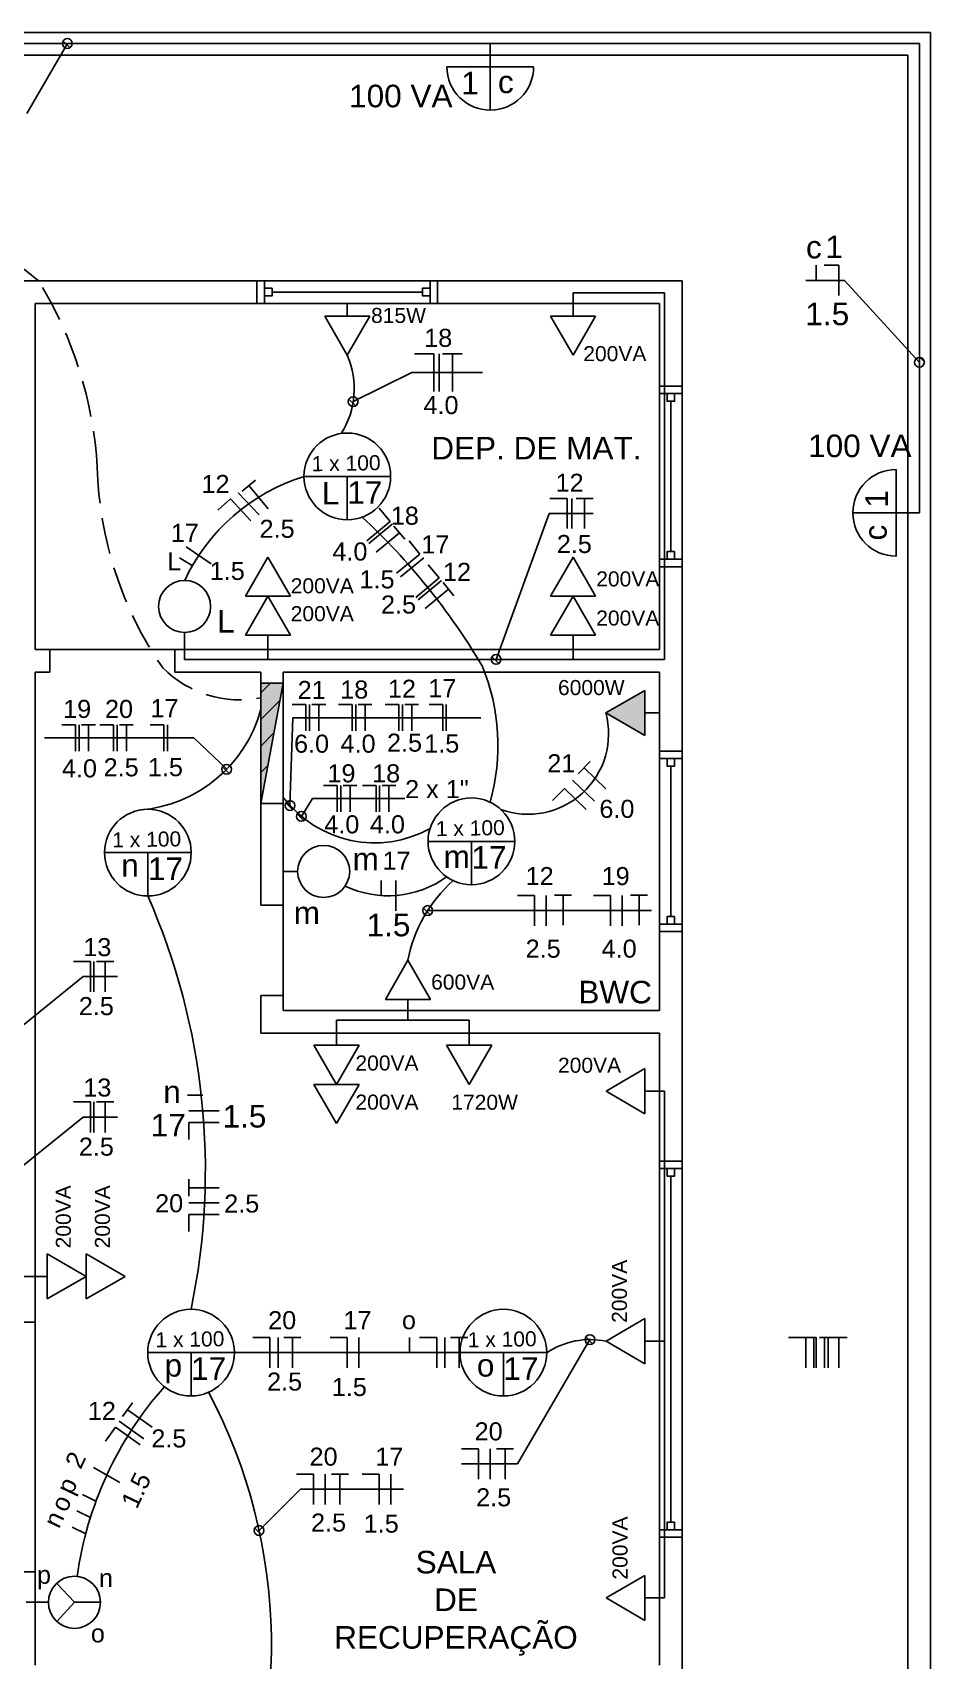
# Model space of a CAD drawing. Header units: millimetres. Extents: x 2676 to 2790, y 20 to 50.
# Drawn here: x 2693.2 to 2699.16, y 34.93 to 45.74 of the extents above; entities that cross this region are included whole.
import ezdxf

# ---------------------------------------------------------------- set-up
doc = ezdxf.new("R2010")
doc.units = ezdxf.units.MM
doc.linetypes.add('ACAD_ISO02W100', pattern=[15, 12, -3])
doc.layers.add('ARQ-FOLHA', color=7, linetype='Continuous', lineweight=50)
for name, color, linetype in [('BUILDING_ENVELOPE', 7, 'Continuous'), ('CIRCUITO 1', 3, 'Continuous'), ('CIRCUITO 2', 211, 'Continuous'), ('TOMADAS', 250, 'Continuous')]:
    doc.layers.add(name, color=color, linetype=linetype)
doc.styles.get("Standard").update_dxf_attribs({"font": 'arial.ttf', "height": 1.5})
pattern_1 = [(225, (-78.443, 0), (2.0205576, -2.0205576), [])]

msp = doc.modelspace()

# ---------------------------------------------------------------- hatches: boundary and pattern name
h = msp.add_hatch(color=1)
h.dxf.hatch_style = 1
h.paths.add_polyline_path([(2694.713, 40.622), (2694.863, 41.422), (2694.713, 41.422)])
h = msp.add_hatch(color=1)
h.dxf.hatch_style = 1
h.paths.add_polyline_path([(2694.713, 40.622), (2694.863, 41.422), (2694.713, 41.422)])
h = msp.add_hatch(color=1)
h.dxf.hatch_style = 1
h.paths.add_polyline_path([(2694.713, 40.622), (2694.863, 41.422), (2694.713, 41.422)])
h = msp.add_hatch(color=1)
h.dxf.hatch_style = 1
h.paths.add_polyline_path([(2694.713, 40.622), (2694.863, 41.422), (2694.713, 41.422)])
msp.add_hatch(color=1).paths.add_polyline_path([(2694.713, 40.622), (2694.863, 41.422), (2694.713, 41.422)])
at = {"transparency": 33554687}
h = msp.add_hatch(dxfattribs=at)
h.set_pattern_fill('ANSI31', color=1, angle=180)
h.set_pattern_definition([(225, (2699.81559, 44.69175), (0.0883883, -0.0883883), [])])
h.paths.add_polyline_path([(2694.713, 40.622), (2694.863, 41.422), (2694.713, 41.422)])
at = {"layer": 'CIRCUITO 1'}
h = msp.add_hatch(dxfattribs=at)
h.set_pattern_fill('ANSI31', color=5, angle=270)
h.set_pattern_definition([(315, (2690.78576, 58.37946), (0.0883883, 0.0883883), [])])
h.paths.add_polyline_path([(2693.428, 45.704, 1), (2693.428, 45.64, 1)])
h = msp.add_hatch(dxfattribs=at)
h.set_pattern_fill('ANSI31', color=5, angle=270)
h.set_pattern_definition([(315, (2696.44746, 57.19356), (0.0883883, 0.0883883), [])])
h.paths.add_polyline_path([(2699.09, 43.586, 1), (2699.09, 43.521, 1)])
at = {"layer": 'TOMADAS', "linetype": 'Continuous', "transparency": 33554687}
h = msp.add_hatch(dxfattribs=at)
h.set_pattern_fill('ANSI31', color=1, scale=0.9, angle=-180)
h.set_pattern_definition(pattern_1)
h.paths.add_polyline_path([(2695.138, 43.86), (2695.288, 43.6), (2695.438, 43.86)])
at = {"layer": 'TOMADAS'}
h = msp.add_hatch(dxfattribs=at)
h.set_pattern_fill('ANSI31', color=211, angle=270)
h.set_pattern_definition([(315, (2692.68493, 55.99988), (0.0883883, 0.0883883), [])])
h.paths.add_polyline_path([(2695.327, 43.325, 1), (2695.327, 43.26, 1)])
h = msp.add_hatch(dxfattribs=at)
h.set_pattern_fill('ANSI31', color=211, angle=270)
h.set_pattern_definition([(315, (2693.63446, 54.28618), (0.0883883, 0.0883883), [])])
h.paths.add_polyline_path([(2696.277, 41.611, 1), (2696.277, 41.546, 1)])
at = {"layer": 'TOMADAS', "lineweight": 20}
h = msp.add_hatch(color=4, dxfattribs=at)
h.dxf.hatch_style = 1
h.paths.add_polyline_path([(2697.265, 41.073), (2697.265, 41.373), (2697.005, 41.223)])
at = {"layer": 'TOMADAS'}
h = msp.add_hatch(dxfattribs=at)
h.set_pattern_fill('ANSI31', color=211, angle=270)
h.set_pattern_definition([(315, (2691.84412, 53.55603), (0.0883883, 0.0883883), [])])
h.paths.add_polyline_path([(2694.487, 40.881, 1), (2694.487, 40.816, 1)])
h = msp.add_hatch(dxfattribs=at)
h.set_pattern_fill('ANSI31', color=211, angle=270)
h.set_pattern_definition([(315, (2692.2648, 53.31594), (0.0883883, 0.0883883), [])])
h.paths.add_polyline_path([(2694.907, 40.641, 1), (2694.907, 40.576, 1)])
h = msp.add_hatch(dxfattribs=at)
h.set_pattern_fill('ANSI31', color=211, angle=270)
h.set_pattern_definition([(315, (2692.3407, 53.24357), (0.0883883, 0.0883883), [])])
h.paths.add_polyline_path([(2694.983, 40.569, 1), (2694.983, 40.504, 1)])
h = msp.add_hatch(dxfattribs=at)
h.set_pattern_fill('ANSI31', color=211, angle=270)
h.set_pattern_definition([(315, (2693.1795, 52.61732), (0.0883883, 0.0883883), [])])
h.paths.add_polyline_path([(2695.822, 39.942, 1), (2695.822, 39.877, 1)])
at = {"layer": 'TOMADAS', "linetype": 'Continuous', "transparency": 33554687}
h = msp.add_hatch(dxfattribs=at)
h.set_pattern_fill('ANSI31', color=1, scale=0.9, angle=-180)
h.set_pattern_definition(pattern_1)
h.paths.add_polyline_path([(2696.098, 38.755), (2696.248, 39.015), (2695.948, 39.015)])
at = {"layer": 'TOMADAS'}
h = msp.add_hatch(dxfattribs=at)
h.set_pattern_fill('ANSI31', color=211, angle=270)
h.set_pattern_definition([(315, (2694.2575, 49.76696), (0.0883883, 0.0883883), [])])
h.paths.add_polyline_path([(2696.9, 37.092, 1), (2696.9, 37.027, 1)])
h = msp.add_hatch(dxfattribs=at)
h.set_pattern_fill('ANSI31', color=211, angle=270)
h.set_pattern_definition([(315, (2692.05946, 48.49714), (0.0883883, 0.0883883), [])])
h.paths.add_polyline_path([(2694.702, 35.822, 1), (2694.702, 35.757, 1)])

# ---------------------------------------------------------------- linework, layer by layer
for p, q in [((2694.788, 44.02), (2695.788, 44.02)), ((2697.438, 43.295), (2697.438, 42.295)), ((2697.363, 41.645), (2693.213, 41.645)), ((2693.312, 41.495), (2693.312, 41.645)), ((2694.142, 41.645), (2694.142, 41.495)), ((2693.312, 41.495), (2693.213, 41.495)), ((2694.713, 41.495), (2694.142, 41.495)), ((2697.363, 41.495), (2694.863, 41.495)), ((2694.713, 40.622), (2694.863, 41.422)), ((2694.863, 41.422), (2694.713, 41.422)), ((2694.713, 41.422), (2694.713, 41.422)), ((2694.713, 41.422), (2694.713, 40.622)), ((2697.438, 40.87), (2697.438, 39.87)), ((2694.863, 39.945), (2694.713, 39.945)), ((2694.863, 39.345), (2694.713, 39.345)), ((2694.863, 39.375), (2694.863, 39.345)), ((2697.363, 39.245), (2694.863, 39.245)), ((2697.363, 39.095), (2694.713, 39.095)), ((2697.438, 38.145), (2697.438, 35.845)), ((2693.213, 37.175), (2693.063, 37.175)), ((2693.213, 37.175), (2693.213, 35.515)), ((2693.213, 35.515), (2693.063, 35.515))]:
    msp.add_line(p, q)
for points in [[(2694.688, 44.095), (2694.738, 44.095), (2694.738, 43.945), (2694.688, 43.945)], [(2694.738, 44.045), (2694.788, 44.045), (2694.788, 43.995), (2694.738, 43.995)], [(2695.788, 44.045), (2695.838, 44.045), (2695.838, 43.995), (2695.788, 43.995)], [(2695.838, 44.095), (2695.888, 44.095), (2695.888, 43.945), (2695.838, 43.945)], [(2697.513, 43.395), (2697.513, 43.345), (2697.363, 43.345), (2697.363, 43.395)], [(2697.463, 43.345), (2697.463, 43.295), (2697.413, 43.295), (2697.413, 43.345)], [(2697.513, 42.245), (2697.513, 42.195), (2697.363, 42.195), (2697.363, 42.245)], [(2697.463, 42.295), (2697.463, 42.245), (2697.413, 42.245), (2697.413, 42.295)], [(2694.863, 40.622), (2694.713, 40.622), (2694.713, 41.422), (2694.863, 41.422)], [(2697.513, 40.97), (2697.513, 40.92), (2697.363, 40.92), (2697.363, 40.97)], [(2697.463, 40.92), (2697.463, 40.87), (2697.413, 40.87), (2697.413, 40.92)], [(2697.513, 39.82), (2697.513, 39.77), (2697.363, 39.77), (2697.363, 39.82)], [(2697.463, 39.87), (2697.463, 39.82), (2697.413, 39.82), (2697.413, 39.87)], [(2697.513, 38.245), (2697.513, 38.195), (2697.363, 38.195), (2697.363, 38.245)], [(2697.463, 38.195), (2697.463, 38.145), (2697.413, 38.145), (2697.413, 38.195)], [(2697.463, 35.845), (2697.463, 35.795), (2697.413, 35.795), (2697.413, 35.845)], [(2697.513, 35.795), (2697.513, 35.745), (2697.363, 35.745), (2697.363, 35.795)]]:
    msp.add_lwpolyline(points, close=True)
at = {"layer": 'BUILDING_ENVELOPE', "color": 7, "linetype": 'Continuous'}
for p, q in [((2682.213, 45.745), (2699.163, 45.745)), ((2699.163, 45.745), (2699.163, 27.195)), ((2682.213, 45.595), (2699.013, 45.595)), ((2699.013, 45.595), (2699.013, 27.345)), ((2682.213, 44.095), (2697.513, 44.095)), ((2697.513, 44.095), (2697.513, 28.845)), ((2693.213, 41.645), (2693.213, 43.945)), ((2697.363, 43.945), (2693.213, 43.945)), ((2697.363, 41.645), (2697.363, 43.945)), ((2697.363, 41.645), (2693.213, 41.645)), ((2693.213, 37.145), (2693.213, 41.495)), ((2694.713, 39.945), (2694.713, 41.495)), ((2694.863, 39.245), (2694.863, 41.495)), ((2697.363, 39.245), (2697.363, 41.495)), ((2697.363, 41.495), (2697.363, 39.245)), ((2694.713, 39.095), (2694.713, 39.345)), ((2697.363, 34.895), (2697.363, 39.095)), ((2697.363, 39.095), (2697.363, 34.895)), ((2693.213, 34.895), (2693.213, 35.545))]:
    msp.add_line(p, q, dxfattribs=at)
at = {"layer": 'CIRCUITO 1', "color": 240, "linetype": 'Continuous', "ltscale": 0.02}
for p, q in [((2690.688, 45.672), (2699.09, 45.672)), ((2696.238, 45.517), (2696.238, 45.672)), ((2699.09, 45.672), (2699.09, 42.553)), ((2695.288, 43.86), (2695.288, 43.945)), ((2696.788, 43.86), (2696.788, 44.015)), ((2698.935, 42.553), (2699.09, 42.553)), ((2694.207, 41.758), (2694.207, 41.579)), ((2694.761, 41.739), (2694.761, 41.579)), ((2696.788, 41.739), (2696.788, 41.579)), ((2697.265, 41.223), (2697.363, 41.223)), ((2695.691, 39.32), (2695.691, 39.181)), ((2695.216, 39.015), (2695.216, 39.181)), ((2695.216, 39.181), (2696.098, 39.181)), ((2696.098, 39.015), (2696.098, 39.181)), ((2697.266, 38.71), (2697.395, 38.71)), ((2693.213, 37.479), (2693.122, 37.479)), ((2697.266, 37.048), (2697.395, 37.048)), ((2694.538, 36.972), (2696.038, 36.972)), ((2697.266, 35.342), (2697.395, 35.342))]:
    msp.add_line(p, q, dxfattribs=at)
at = {"layer": 'CIRCUITO 1', "color": 15}
for p, q in [((2693.428, 45.672), (2693.159, 45.206)), ((2698.592, 44.098), (2698.335, 44.098)), ((2699.09, 43.553), (2698.592, 44.098))]:
    msp.add_line(p, q, dxfattribs=at)
at = {"layer": 'CIRCUITO 1', "color": 4}
for p, q in [((2695.95, 45.517), (2696.525, 45.517)), ((2696.238, 45.517), (2696.238, 45.23)), ((2698.935, 42.265), (2698.935, 42.841)), ((2698.935, 42.553), (2698.648, 42.553))]:
    msp.add_line(p, q, dxfattribs=at)
at = {"layer": 'CIRCUITO 1', "color": 7}
for p, q in [((2698.403, 44.199), (2698.403, 44.098)), ((2698.553, 44.199), (2698.456, 44.199)), ((2698.553, 44.199), (2698.553, 43.997)), ((2695.5, 42.583), (2695.573, 42.495)), ((2695.418, 42.367), (2695.573, 42.495)), ((2695.432, 42.35), (2695.587, 42.478)), ((2695.48, 42.292), (2695.635, 42.421)), ((2695.598, 42.464), (2695.671, 42.377)), ((2694.217, 42.327), (2694.384, 42.214)), ((2695.699, 42.366), (2695.771, 42.278)), ((2694.173, 42.255), (2694.258, 42.202)), ((2695.615, 42.151), (2695.771, 42.278)), ((2695.642, 42.128), (2695.797, 42.255)), ((2695.826, 42.207), (2695.899, 42.12)), ((2695.744, 41.991), (2695.899, 42.12)), ((2695.758, 41.974), (2695.913, 42.103)), ((2695.925, 42.089), (2695.997, 42.002)), ((2695.806, 41.917), (2695.961, 42.045)), ((2693.469, 39.571), (2693.582, 39.571)), ((2693.582, 39.37), (2693.582, 39.571)), ((2693.604, 39.37), (2693.604, 39.571)), ((2693.622, 39.571), (2693.736, 39.571)), ((2693.679, 39.37), (2693.679, 39.571)), ((2693.469, 38.638), (2693.582, 38.638)), ((2693.582, 38.436), (2693.582, 38.638)), ((2693.604, 38.436), (2693.604, 38.638)), ((2693.622, 38.638), (2693.736, 38.638)), ((2693.679, 38.436), (2693.679, 38.638)), ((2694.328, 38.684), (2694.227, 38.684)), ((2694.436, 38.579), (2694.235, 38.579)), ((2694.436, 38.502), (2694.235, 38.502)), ((2694.235, 38.388), (2694.235, 38.502)), ((2694.235, 38.011), (2694.235, 38.124)), ((2694.437, 38.067), (2694.235, 38.067)), ((2694.437, 37.968), (2694.235, 37.968)), ((2694.437, 37.891), (2694.235, 37.891)), ((2694.235, 37.778), (2694.235, 37.891)), ((2694.66, 37.073), (2694.774, 37.073)), ((2694.774, 36.872), (2694.774, 37.073)), ((2694.828, 36.872), (2694.828, 37.073)), ((2694.866, 37.073), (2694.98, 37.073)), ((2694.923, 36.872), (2694.923, 37.073)), ((2695.174, 37.073), (2695.288, 37.073)), ((2695.288, 36.872), (2695.288, 37.073)), ((2695.365, 36.872), (2695.365, 37.073)), ((2695.701, 36.972), (2695.701, 37.073)), ((2695.768, 37.073), (2695.882, 37.073)), ((2695.882, 36.872), (2695.882, 37.073)), ((2695.936, 36.872), (2695.936, 37.073)), ((2695.974, 37.073), (2696.088, 37.073)), ((2696.031, 36.872), (2696.031, 37.073)), ((2698.22, 37.073), (2698.334, 37.073)), ((2698.291, 37.073), (2698.404, 37.073)), ((2698.334, 36.872), (2698.334, 37.073)), ((2698.388, 36.872), (2698.388, 37.073)), ((2698.404, 36.872), (2698.404, 37.073)), ((2698.426, 37.073), (2698.54, 37.073)), ((2698.459, 36.872), (2698.459, 37.073)), ((2698.483, 36.872), (2698.483, 37.073)), ((2698.497, 37.073), (2698.61, 37.073)), ((2698.554, 36.872), (2698.554, 37.073)), ((2693.795, 36.547), (2693.861, 36.639)), ((2693.992, 36.476), (2693.828, 36.593)), ((2693.681, 36.383), (2693.747, 36.476)), ((2693.911, 36.359), (2693.747, 36.476)), ((2693.936, 36.4), (2693.772, 36.516)), ((2696.047, 36.333), (2696.16, 36.333)), ((2696.16, 36.132), (2696.16, 36.333)), ((2696.237, 36.132), (2696.237, 36.333)), ((2696.279, 36.333), (2696.393, 36.333)), ((2696.336, 36.132), (2696.336, 36.333)), ((2693.602, 36.208), (2693.777, 36.109)), ((2694.95, 36.165), (2695.063, 36.165)), ((2695.063, 35.964), (2695.063, 36.165)), ((2695.141, 35.964), (2695.141, 36.165)), ((2695.183, 36.165), (2695.296, 36.165)), ((2695.239, 35.964), (2695.239, 36.165)), ((2695.387, 36.165), (2695.5, 36.165)), ((2695.5, 35.964), (2695.5, 36.165)), ((2695.577, 35.964), (2695.577, 36.165)), ((2693.528, 36.029), (2693.618, 35.985)), ((2693.491, 35.921), (2693.582, 35.877)), ((2693.459, 35.812), (2693.55, 35.768))]:
    msp.add_line(p, q, dxfattribs=at)
at = {"layer": 'CIRCUITO 1', "color": 6, "linetype": 'Continuous', "ltscale": 0.02}
msp.add_line((2693.293, 37.479), (2693.213, 37.479), dxfattribs=at)
at = {"layer": 'CIRCUITO 1', "color": 240, "linetype": 'Continuous', "ltscale": 0.02}
for points in [[(2696.788, 44.015), (2697.395, 44.015), (2697.395, 41.579), (2694.207, 41.579)], [(2697.395, 38.71), (2697.395, 35.342)]]:
    msp.add_lwpolyline(points, dxfattribs=at)
at = {"layer": 'CIRCUITO 1', "color": 5}
for centre in [(2693.428, 45.672), (2699.09, 43.553)]:
    msp.add_circle(centre, 0.0325, dxfattribs=at)
at = {"layer": 'CIRCUITO 1', "color": 4}
for centre, start, end in [((2696.238, 45.517), 180, 0), ((2698.935, 42.553), 90, 270)]:
    msp.add_arc(centre, 0.288, start, end, dxfattribs=at)
at = {"layer": 'CIRCUITO 1', "color": 40, "linetype": 'ACAD_ISO02W100', "ltscale": 0.02}
for centre, radius, start, end in [((2692.17, 42.866), 1.627, 49.0485, 107.5189), ((2690.987, 42.704), 2.644, 3.3146, 31.739), ((2696.088, 42.92), 2.462, 181.4781, 214.5988), ((2694.575, 42.034), 0.724, 224.9298, 280.9941)]:
    msp.add_arc(centre, radius, start, end, dxfattribs=at)
at = {"layer": 'CIRCUITO 1', "color": 240, "linetype": 'Continuous', "ltscale": 0.02}
for centre, radius, start, end in [((2694.774, 43.377), 0.56, 327.8725, 23.4405), ((2695.387, 41.55), 1.303, 107.2582, 154.8288), ((2692.314, 39.234), 4.503, 30.7648, 46.9627), ((2694.907, 41.007), 1.382, 344.1496, 22.5598), ((2693.836, 41.484), 0.909, 274.8579, 344.5745), ((2696.49, 41.084), 0.534, 249.9824, 15.1712), ((2695.47, 41.122), 0.762, 217.167, 298.9332), ((2695.56, 40.668), 0.66, 244.4112, 306.0372), ((2696.615, 39.405), 0.94, 131.5364, 169.3116), ((2689.81, 38.184), 4.535, 348.2446, 23.7038), ((2696.9, 36.543), 0.516, 78.0759, 123.8022), ((2695.877, 35.153), 2.407, 138.5615, 172.0688), ((2691.185, 35.027), 3.599, 334.1188, 27.8659)]:
    msp.add_arc(centre, radius, start, end, dxfattribs=at)
at = {"layer": 'CIRCUITO 2', "color": 4}
for p, q in [((2695, 42.795), (2695.575, 42.795)), ((2695.288, 42.795), (2695.288, 42.507)), ((2695.825, 40.37), (2696.4, 40.37)), ((2696.113, 40.37), (2696.113, 40.082)), ((2693.675, 40.295), (2694.25, 40.295)), ((2693.963, 40.295), (2693.963, 40.007)), ((2693.963, 36.972), (2694.538, 36.972)), ((2694.25, 36.972), (2694.25, 36.685)), ((2696.038, 36.972), (2696.613, 36.972)), ((2696.325, 36.972), (2696.325, 36.685)), ((2693.475, 35.313), (2693.357, 35.439)), ((2693.475, 35.313), (2693.357, 35.186)), ((2693.648, 35.313), (2693.475, 35.313))]:
    msp.add_line(p, q, dxfattribs=at)
at = {"layer": 'CIRCUITO 2', "color": 7}
for p, q in [((2694.958, 40.17), (2694.863, 40.17)), ((2693.302, 35.313), (2693.154, 35.313))]:
    msp.add_line(p, q, dxfattribs=at)
at = {"layer": 'CIRCUITO 2', "color": 4}
for centre, radius in [((2695.288, 42.795), 0.288), ((2694.207, 41.931), 0.173), ((2693.963, 40.295), 0.288), ((2696.113, 40.37), 0.288), ((2695.131, 40.17), 0.173), ((2694.25, 36.972), 0.288), ((2696.325, 36.972), 0.288), ((2693.475, 35.313), 0.173)]:
    msp.add_circle(centre, radius, dxfattribs=at)
at = {"layer": 'TOMADAS', "color": 4, "linetype": 'Continuous'}
for p, q in [((2695.438, 43.86), (2695.138, 43.86)), ((2695.288, 43.6), (2695.138, 43.86)), ((2695.288, 43.6), (2695.438, 43.86)), ((2696.938, 43.86), (2696.638, 43.86)), ((2696.788, 43.6), (2696.638, 43.86)), ((2696.788, 43.6), (2696.938, 43.86)), ((2694.761, 42.258), (2694.611, 41.999)), ((2694.761, 42.258), (2694.911, 41.999)), ((2696.788, 42.258), (2696.638, 41.999)), ((2696.788, 42.258), (2696.938, 41.999)), ((2694.761, 41.999), (2694.611, 41.739)), ((2694.911, 41.999), (2694.611, 41.999)), ((2694.761, 41.999), (2694.911, 41.739)), ((2696.788, 41.999), (2696.638, 41.739)), ((2696.938, 41.999), (2696.638, 41.999)), ((2696.788, 41.999), (2696.938, 41.739)), ((2694.911, 41.739), (2694.611, 41.739)), ((2696.938, 41.739), (2696.638, 41.739)), ((2697.005, 41.223), (2697.265, 41.373)), ((2697.265, 41.373), (2697.265, 41.073)), ((2697.005, 41.223), (2697.265, 41.073)), ((2695.691, 39.58), (2695.541, 39.32)), ((2695.691, 39.58), (2695.841, 39.32)), ((2695.841, 39.32), (2695.541, 39.32)), ((2695.066, 39.015), (2695.366, 39.015)), ((2695.216, 38.755), (2695.066, 39.015)), ((2695.216, 38.755), (2695.366, 39.015)), ((2695.948, 39.015), (2696.248, 39.015)), ((2696.098, 38.755), (2695.948, 39.015)), ((2696.098, 38.755), (2696.248, 39.015)), ((2695.066, 38.755), (2695.366, 38.755)), ((2695.216, 38.495), (2695.066, 38.755)), ((2695.216, 38.495), (2695.366, 38.755)), ((2693.293, 37.329), (2693.293, 37.629)), ((2693.553, 37.479), (2693.293, 37.629)), ((2693.553, 37.329), (2693.553, 37.629)), ((2693.812, 37.479), (2693.553, 37.629)), ((2693.553, 37.479), (2693.293, 37.329)), ((2693.812, 37.479), (2693.553, 37.329))]:
    msp.add_line(p, q, dxfattribs=at)
at = {"layer": 'TOMADAS', "color": 7}
for p, q in [((2695.864, 43.61), (2695.734, 43.61)), ((2695.864, 43.61), (2695.864, 43.36)), ((2695.898, 43.61), (2695.898, 43.36)), ((2696.052, 43.61), (2695.921, 43.61)), ((2695.987, 43.61), (2695.987, 43.36)), ((2694.59, 42.697), (2694.677, 42.77)), ((2694.763, 42.58), (2694.634, 42.734)), ((2694.428, 42.57), (2694.511, 42.647)), ((2694.648, 42.499), (2694.511, 42.647)), ((2694.703, 42.54), (2694.564, 42.687)), ((2696.634, 42.649), (2696.748, 42.649)), ((2696.748, 42.448), (2696.748, 42.649)), ((2696.779, 42.448), (2696.779, 42.649)), ((2696.808, 42.649), (2696.921, 42.649)), ((2696.865, 42.448), (2696.865, 42.649)), ((2695.013, 41.279), (2694.922, 41.279)), ((2695.013, 41.279), (2695.013, 41.104)), ((2695.037, 41.279), (2695.037, 41.104)), ((2695.145, 41.279), (2695.053, 41.279)), ((2695.099, 41.279), (2695.099, 41.104)), ((2695.321, 41.279), (2695.23, 41.279)), ((2695.321, 41.279), (2695.321, 41.104)), ((2695.345, 41.279), (2695.345, 41.104)), ((2695.452, 41.279), (2695.361, 41.279)), ((2695.407, 41.279), (2695.407, 41.104)), ((2695.631, 41.279), (2695.54, 41.279)), ((2695.631, 41.279), (2695.631, 41.104)), ((2695.655, 41.279), (2695.655, 41.104)), ((2695.762, 41.279), (2695.671, 41.279)), ((2695.717, 41.279), (2695.717, 41.104)), ((2695.922, 41.279), (2695.831, 41.279)), ((2695.922, 41.279), (2695.922, 41.104)), ((2695.946, 41.279), (2695.946, 41.104)), ((2693.482, 41.144), (2693.391, 41.144)), ((2693.482, 41.144), (2693.482, 40.97)), ((2693.506, 41.144), (2693.506, 40.97)), ((2693.614, 41.144), (2693.522, 41.144)), ((2693.568, 41.144), (2693.568, 40.97)), ((2693.734, 41.144), (2693.643, 41.144)), ((2693.734, 41.144), (2693.734, 40.97)), ((2693.758, 41.144), (2693.758, 40.97)), ((2693.866, 41.144), (2693.775, 41.144)), ((2693.82, 41.144), (2693.82, 40.97)), ((2694.07, 41.144), (2693.979, 41.144)), ((2694.07, 41.144), (2694.07, 40.97)), ((2694.094, 41.144), (2694.094, 40.97)), ((2696.821, 40.818), (2696.901, 40.9)), ((2697.005, 40.719), (2696.861, 40.859)), ((2695.221, 40.741), (2695.13, 40.741)), ((2695.221, 40.741), (2695.221, 40.567)), ((2695.245, 40.741), (2695.245, 40.567)), ((2695.352, 40.741), (2695.261, 40.741)), ((2695.307, 40.741), (2695.307, 40.567)), ((2695.479, 40.741), (2695.388, 40.741)), ((2695.479, 40.741), (2695.479, 40.567)), ((2695.503, 40.741), (2695.503, 40.567)), ((2695.611, 40.741), (2695.52, 40.741)), ((2695.565, 40.741), (2695.565, 40.567)), ((2696.652, 40.641), (2696.732, 40.722)), ((2696.876, 40.582), (2696.732, 40.722)), ((2696.93, 40.637), (2696.785, 40.777)), ((2695.512, 40.009), (2695.512, 40.11)), ((2695.61, 39.909), (2695.61, 40.11)), ((2696.42, 40.01), (2696.533, 40.01)), ((2696.533, 39.809), (2696.533, 40.01)), ((2696.61, 39.809), (2696.61, 40.01)), ((2696.665, 40.013), (2696.778, 40.013)), ((2696.722, 39.812), (2696.722, 40.013)), ((2696.925, 40.01), (2697.038, 40.01)), ((2697.038, 39.809), (2697.038, 40.01)), ((2697.115, 39.809), (2697.115, 40.01)), ((2697.17, 40.013), (2697.283, 40.013)), ((2697.227, 39.812), (2697.227, 40.013))]:
    msp.add_line(p, q, dxfattribs=at)
at = {"layer": 'TOMADAS', "color": 15}
for p, q in [((2695.327, 43.292), (2695.716, 43.485)), ((2695.716, 43.485), (2696.187, 43.485)), ((2696.277, 41.579), (2696.63, 42.549)), ((2696.63, 42.549), (2696.921, 42.549)), ((2694.927, 41.191), (2694.907, 40.608)), ((2696.175, 41.191), (2694.927, 41.191)), ((2694.268, 41.057), (2693.277, 41.057)), ((2694.487, 40.849), (2694.268, 41.057)), ((2694.983, 40.536), (2695.057, 40.654)), ((2695.057, 40.654), (2695.67, 40.654)), ((2695.822, 39.91), (2697.309, 39.91)), ((2693.122, 39.138), (2693.534, 39.471)), ((2693.534, 39.471), (2693.762, 39.471)), ((2693.122, 38.204), (2693.534, 38.537)), ((2693.534, 38.537), (2693.762, 38.537)), ((2696.9, 37.059), (2696.418, 36.233)), ((2696.418, 36.233), (2696.047, 36.233)), ((2694.702, 35.79), (2694.978, 36.065)), ((2694.978, 36.065), (2695.662, 36.065))]:
    msp.add_line(p, q, dxfattribs=at)
at = {"layer": 'TOMADAS', "color": 7, "linetype": 'Continuous'}
for p, q in [((2697.007, 38.71), (2697.266, 38.86)), ((2697.266, 38.56), (2697.266, 38.86)), ((2697.007, 38.71), (2697.266, 38.56)), ((2697.007, 37.048), (2697.266, 37.198)), ((2697.266, 36.898), (2697.266, 37.198)), ((2697.007, 37.048), (2697.266, 36.898)), ((2697.007, 35.342), (2697.266, 35.492)), ((2697.266, 35.192), (2697.266, 35.492)), ((2697.007, 35.342), (2697.266, 35.192))]:
    msp.add_line(p, q, dxfattribs=at)
at = {"layer": 'TOMADAS', "color": 211}
for centre in [(2695.327, 43.292), (2696.277, 41.579), (2694.487, 40.849), (2694.907, 40.608), (2694.983, 40.536), (2695.822, 39.91), (2696.9, 37.059), (2694.702, 35.79)]:
    msp.add_circle(centre, 0.0325, dxfattribs=at)

# ---------------------------------------------------------------- texts
for s, p in [('c', (2698.336, 44.244)), ('1', (2698.464, 44.246)), ('1.5', (2698.332, 43.8)), ('1.5', (2695.416, 39.739))]:
    msp.add_text(s, height=0.15).set_placement(p)
at = {"color": 1}
for s, p in [('18', (2695.799, 43.656)), ('4.0', (2695.794, 43.209))]:
    msp.add_text(s, height=0.12, dxfattribs=at).set_placement(p)
at = {"color": 4}
for s, p in [('12', (2694.319, 42.685)), ('2.5', (2694.705, 42.387))]:
    msp.add_text(s, height=0.12, dxfattribs=at).set_placement(p)
for s, p in [('2', (2693.516, 36.191)), ('1.5', (2693.889, 35.927)), ('p', (2693.459, 36.021)), ('o', (2693.42, 35.904)), ('n', (2693.372, 35.797))]:
    msp.add_text(s, height=0.12, rotation=64.6486).set_placement(p)
at = {"layer": 'ARQ-FOLHA'}
for s, p in [('DEP. DE MAT.', (2695.846, 42.908)), ('BWC', (2696.823, 39.293))]:
    msp.add_text(s, height=0.15, dxfattribs=at).set_placement(p)
at = {"layer": 'ARQ-FOLHA', "insert": (2695.227, 35.655), "char_height": 0.15, "attachment_point": 1}
msp.add_mtext_dynamic_manual_height_columns('\\pxqc;SALA \\PDE RECUPERAÇÃO', width=1.56623, gutter_width=7.5, heights=[0], dxfattribs=at)
at = {"layer": 'CIRCUITO 1', "color": 4}
for s, height, p in [('1', 0.15, (2696.045, 45.334)), ('c', 0.15, (2696.289, 45.342)), ('17', 0.15, (2695.288, 42.613)), ('12', 0.12, (2695.924, 42.101)), ('2.5', 0.12, (2695.512, 41.884)), ('12', 0.12, (2695.558, 41.324)), ('2.5', 0.12, (2695.552, 40.966)), ('17', 0.15, (2693.963, 40.113)), ('17', 0.15, (2696.113, 40.188)), ('17', 0.15, (2694.25, 36.791)), ('17', 0.15, (2696.325, 36.791))]:
    msp.add_text(s, height=height, dxfattribs=at).set_placement(p)
at = {"layer": 'CIRCUITO 1', "color": 7}
for s, height, p in [('100 VA', 0.15, (2695.3, 45.248)), ('100 VA', 0.15, (2698.35, 42.923)), ('17', 0.12, (2694.115, 42.36)), ('L', 0.12, (2694.092, 42.17)), ('1.5', 0.12, (2694.374, 42.107)), ('17', 0.12, (2695.826, 41.328)), ('17', 0.12, (2693.98, 41.195)), ('1.5', 0.12, (2695.799, 40.96)), ('1.5', 0.12, (2693.963, 40.803)), ('2 x 1"', 0.12, (2695.672, 40.657)), ('17', 0.12, (2695.262, 37.128)), ('o', 0.12, (2695.651, 37.128)), ('1.5', 0.12, (2695.185, 36.684)), ('12', 0.12, (2693.564, 36.525)), ('2.5', 0.12, (2693.986, 36.342)), ('17', 0.12, (2695.474, 36.221)), ('1.5', 0.12, (2695.397, 35.776))]:
    msp.add_text(s, height=height, dxfattribs=at).set_placement(p)
at = {"layer": 'CIRCUITO 1', "color": 4}
for s, p in [('1', (2698.88, 42.587)), ('c', (2698.872, 42.369))]:
    msp.add_text(s, height=0.15, rotation=90, dxfattribs=at).set_placement(p)
at = {"layer": 'CIRCUITO 1', "color": 1}
for s, p in [('18', (2695.577, 42.474)), ('4.0', (2695.189, 42.236)), ('21', (2694.958, 41.316)), ('18', (2695.241, 41.319)), ('19', (2693.4, 41.19)), ('6.0', (2694.934, 40.959)), ('4.0', (2695.243, 40.959)), ('4.0', (2693.392, 40.795)), ('19', (2695.156, 40.762)), ('18', (2695.453, 40.762)), ('4.0', (2695.135, 40.423)), ('4.0', (2695.438, 40.423))]:
    msp.add_text(s, height=0.12, dxfattribs=at).set_placement(p)
at = {"layer": 'CIRCUITO 1', "color": 20}
for s, p in [('20', (2693.678, 41.19)), ('2.5', (2693.669, 40.802)), ('20', (2694.011, 37.905)), ('2.5', (2694.47, 37.903)), ('20', (2694.762, 37.128)), ('2.5', (2694.755, 36.72)), ('20', (2696.134, 36.389)), ('20', (2695.037, 36.221)), ('2.5', (2696.144, 35.951)), ('2.5', (2695.047, 35.783))]:
    msp.add_text(s, height=0.12, dxfattribs=at).set_placement(p)
at = {"layer": 'CIRCUITO 1', "color": 6}
for s, p in [('13', (2693.534, 39.607)), ('2.5', (2693.504, 39.215)), ('13', (2693.534, 38.674)), ('2.5', (2693.504, 38.281))]:
    msp.add_text(s, height=0.12, dxfattribs=at).set_placement(p)
at = {"layer": 'CIRCUITO 2', "color": 4}
for p in [(2695.052, 42.829), (2695.877, 40.404), (2693.727, 40.329), (2694.014, 37.007), (2696.089, 37.007)]:
    msp.add_text('1 x 100', height=0.1, rotation=1, dxfattribs=at).set_placement(p)
for s, height, p in [('L', 0.15, (2695.118, 42.609)), ('12', 0.12, (2696.672, 42.693)), ('2.5', 0.12, (2696.68, 42.286)), ('n', 0.15, (2693.786, 40.136)), ('m', 0.15, (2695.928, 40.193)), ('p', 0.15, (2694.074, 36.813)), ('o', 0.15, (2696.149, 36.813))]:
    msp.add_text(s, height=height, dxfattribs=at).set_placement(p)
at = {"layer": 'CIRCUITO 2', "color": 7}
for s, height, p in [('17', 0.12, (2695.78, 42.283)), ('1.5', 0.12, (2695.369, 42.051)), ('L', 0.15, (2694.423, 41.757)), ('m', 0.15, (2695.323, 40.178)), ('17', 0.12, (2695.522, 40.181)), ('m', 0.15, (2694.932, 39.82)), ('n', 0.15, (2694.065, 38.63)), ('17', 0.15, (2693.982, 38.409)), ('1.5', 0.15, (2694.459, 38.468)), ('p', 0.12, (2693.226, 35.436)), ('n', 0.12, (2693.638, 35.414)), ('o', 0.12, (2693.584, 35.047))]:
    msp.add_text(s, height=height, dxfattribs=at).set_placement(p)
at = {"layer": 'TOMADAS', "color": 4, "linetype": 'Continuous'}
for s, p in [('815W', (2695.446, 43.815)), ('200VA', (2696.856, 43.561)), ('200VA', (2694.912, 42.018)), ('200VA', (2696.942, 42.064)), ('200VA', (2694.912, 41.833)), ('200VA', (2696.942, 41.804)), ('6000W', (2696.688, 41.342)), ('600VA', (2695.845, 39.385)), ('200VA', (2695.342, 38.847)), ('200VA', (2695.342, 38.587)), ('1720W', (2695.979, 38.586))]:
    msp.add_text(s, height=0.1, dxfattribs=at).set_placement(p)
at = {"layer": 'TOMADAS', "color": 1}
for s, p in [('21', (2696.617, 40.829)), ('6.0', (2696.963, 40.526)), ('19', (2696.978, 40.079)), ('4.0', (2696.978, 39.597))]:
    msp.add_text(s, height=0.12, dxfattribs=at).set_placement(p)
at = {"layer": 'TOMADAS', "color": 4}
for s, p in [('12', (2696.473, 40.079)), ('2.5', (2696.473, 39.597))]:
    msp.add_text(s, height=0.12, dxfattribs=at).set_placement(p)
at = {"layer": 'TOMADAS', "color": 20, "linetype": 'Continuous'}
msp.add_text('200VA', height=0.1, dxfattribs=at).set_placement((2696.688, 38.832))
at = {"layer": 'TOMADAS', "color": 6, "linetype": 'Continuous'}
for p in [(2693.451, 37.665), (2693.711, 37.665)]:
    msp.add_text('200VA', height=0.1, rotation=90, dxfattribs=at).set_placement(p)
at = {"layer": 'TOMADAS', "color": 20, "linetype": 'Continuous'}
for p in [(2697.146, 37.17), (2697.15, 35.464)]:
    msp.add_text('200VA', height=0.1, rotation=90, dxfattribs=at).set_placement(p)

doc.saveas('drawing.dxf')
